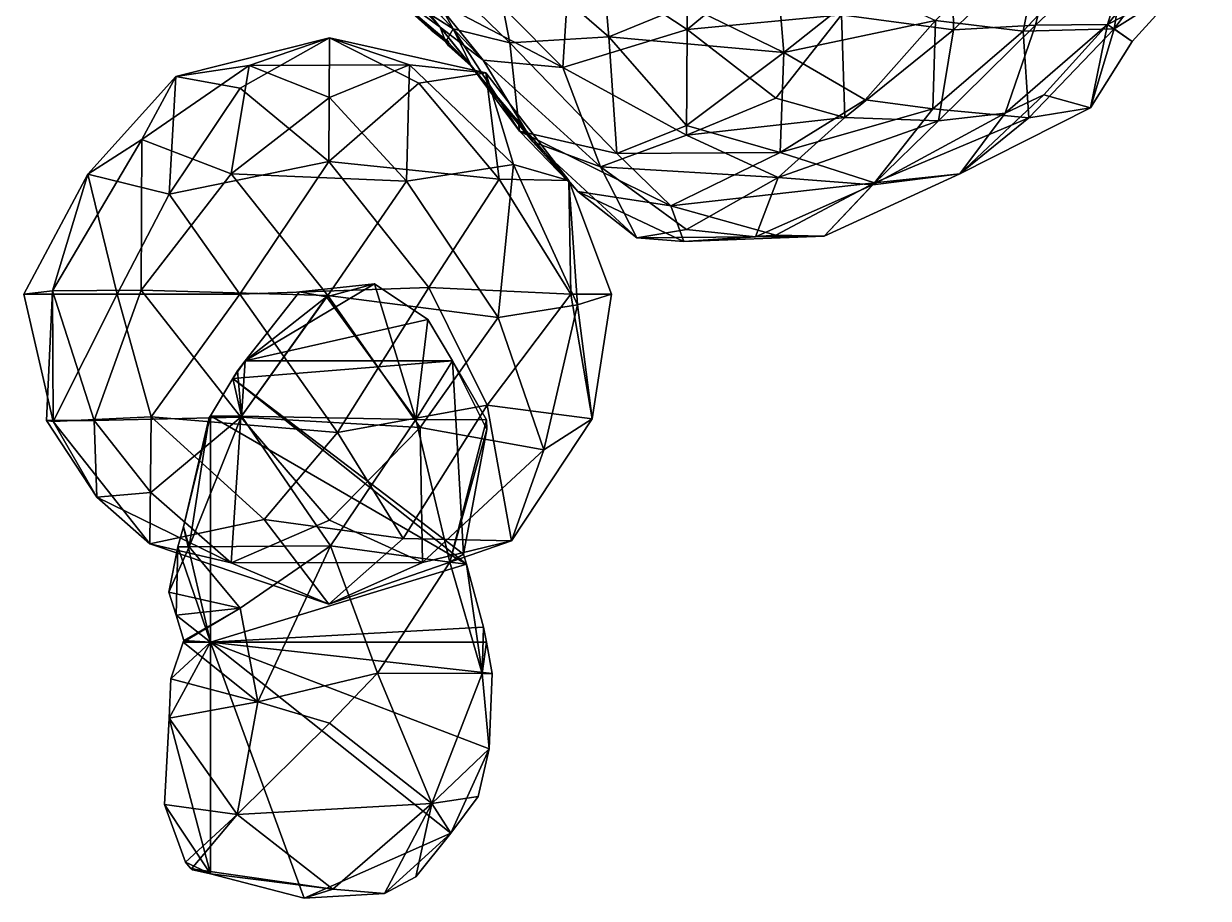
# Model space of a CAD drawing. Extents: x 290095 to 295679, y 4553756 to 4561441.
# Drawn here: x 293543.7 to 293710.8, y 4558162.5 to 4558285.8 of the extents above; entities that cross this region are included whole.
import ezdxf

# ---------------------------------------------------------------- set-up
doc = ezdxf.new("R2010")
doc.units = 0
doc.layers.add('Au_ppm_Pref_-_0_5', color=7, linetype='CONTINUOUS')

msp = doc.modelspace()

# ---------------------------------------------------------------- linework, layer by layer
at = {"layer": 'Au_ppm_Pref_-_0_5'}
for points in [[(293637.27, 4558284.99, 1823.89), (293637.38, 4558302.66, 1819.8), (293620.8, 4558295.89, 1821.73)], [(293637.38, 4558302.66, 1819.8), (293637.27, 4558284.99, 1823.89), (293652.67, 4558297.72, 1820.89)], [(293672.33, 4558286.25, 1863.81), (293688.21, 4558302.37, 1864.91), (293684.7, 4558284.75, 1858.4)], [(293684.7, 4558284.75, 1858.4), (293688.21, 4558302.37, 1864.91), (293700.13, 4558301.21, 1859.1)], [(293710.78, 4558303.11, 1842.01), (293700.76, 4558299.1, 1835.53), (293696.61, 4558285.7, 1842.29)], [(293707.21, 4558291.2, 1847.13), (293710.78, 4558303.11, 1842.01), (293696.61, 4558285.7, 1842.29)], [(293697.52, 4558285.07, 1852.24), (293700.13, 4558301.21, 1859.1), (293710.83, 4558303.05, 1852.28)], [(293697.52, 4558285.07, 1852.24), (293710.83, 4558303.05, 1852.28), (293707.21, 4558291.2, 1847.13)], [(293587.03, 4558301.23, 1841.16), (293593.08, 4558292.17, 1847.13), (293602.42, 4558285.31, 1841.59)], [(293587.03, 4558301.23, 1841.16), (293602.42, 4558285.31, 1841.59), (293592.67, 4558297.32, 1835.25)], [(293593.08, 4558292.17, 1847.13), (293588.43, 4558302.2, 1853.45), (293604.25, 4558285.09, 1852.02)], [(293588.43, 4558302.2, 1853.45), (293597.4, 4558297.55, 1859.25), (293604.25, 4558285.09, 1852.02)], [(293626.23, 4558283.96, 1864.85), (293609.24, 4558298.64, 1865.84), (293624.66, 4558301.94, 1870.35)], [(293624.66, 4558301.94, 1870.35), (293637.2, 4558288.43, 1869.17), (293626.23, 4558283.96, 1864.85)], [(293637.2, 4558288.43, 1869.17), (293649.31, 4558300.92, 1871.29), (293650.93, 4558281.75, 1865.47)], [(293649.31, 4558300.92, 1871.29), (293662.4, 4558290.86, 1868.36), (293650.93, 4558281.75, 1865.47)], [(293659.08, 4558287.03, 1824.52), (293674.88, 4558284.95, 1829.47), (293674.64, 4558301.74, 1823.98)], [(293674.64, 4558301.74, 1823.98), (293674.88, 4558284.95, 1829.47), (293689.85, 4558299.62, 1828.79)], [(293684.7, 4558284.75, 1858.4), (293700.13, 4558301.21, 1859.1), (293697.52, 4558285.07, 1852.24)], [(293689.85, 4558299.62, 1828.79), (293674.88, 4558284.95, 1829.47), (293686.42, 4558285.58, 1834.98)], [(293689.85, 4558299.62, 1828.79), (293686.42, 4558285.58, 1834.98), (293700.76, 4558299.1, 1835.53)], [(293686.42, 4558285.58, 1834.98), (293696.61, 4558285.7, 1842.29), (293700.76, 4558299.1, 1835.53)], [(293592.67, 4558297.32, 1835.25), (293602.42, 4558285.31, 1841.59), (293608.5, 4558280.64, 1834.73)], [(293601.7, 4558289.05, 1830.15), (293592.67, 4558297.32, 1835.25), (293608.5, 4558280.64, 1834.73)], [(293597.4, 4558297.55, 1859.25), (293609.24, 4558298.64, 1865.84), (293612.28, 4558283.09, 1859.12)], [(293597.4, 4558297.55, 1859.25), (293612.28, 4558283.09, 1859.12), (293604.25, 4558285.09, 1852.02)], [(293609.24, 4558298.64, 1865.84), (293626.23, 4558283.96, 1864.85), (293612.28, 4558283.09, 1859.12)], [(293637.27, 4558284.99, 1823.89), (293659.08, 4558287.03, 1824.52), (293652.67, 4558297.72, 1820.89)], [(293612, 4558287.41, 1824.74), (293619.74, 4558279.64, 1827.96), (293620.8, 4558295.89, 1821.73)], [(293637.27, 4558284.99, 1823.89), (293620.8, 4558295.89, 1821.73), (293619.74, 4558279.64, 1827.96)], [(293603.17, 4558283.29, 1846.35), (293593.08, 4558292.17, 1847.13), (293601.17, 4558284.87, 1847.13)], [(293602.42, 4558285.31, 1841.59), (293593.08, 4558292.17, 1847.13), (293603.17, 4558283.29, 1846.35)], [(293601.17, 4558284.87, 1847.13), (293593.08, 4558292.17, 1847.13), (293603.33, 4558283.44, 1847.97)], [(293603.33, 4558283.44, 1847.97), (293593.08, 4558292.17, 1847.13), (293604.25, 4558285.09, 1852.02)], [(293672.33, 4558286.25, 1863.81), (293650.93, 4558281.75, 1865.47), (293662.4, 4558290.86, 1868.36)], [(293696.61, 4558285.7, 1842.29), (293700.07, 4558283.29, 1847.13), (293707.21, 4558291.2, 1847.13)], [(293707.21, 4558291.2, 1847.13), (293700.07, 4558283.29, 1847.13), (293697.52, 4558285.07, 1852.24)], [(293601.7, 4558289.05, 1830.15), (293608.5, 4558280.64, 1834.73), (293619.74, 4558279.64, 1827.96)], [(293612, 4558287.41, 1824.74), (293601.7, 4558289.05, 1830.15), (293619.74, 4558279.64, 1827.96)], [(293626.23, 4558283.96, 1864.85), (293637.2, 4558288.43, 1869.17), (293650.93, 4558281.75, 1865.47)], [(293637.27, 4558284.99, 1823.89), (293649.8, 4558275.28, 1826.64), (293659.08, 4558287.03, 1824.52)], [(293659.08, 4558287.03, 1824.52), (293649.8, 4558275.28, 1826.64), (293659.53, 4558272.57, 1830.33)], [(293662.4, 4558275.07, 1861.75), (293650.93, 4558281.75, 1865.47), (293672.33, 4558286.25, 1863.81)], [(293659.08, 4558287.03, 1824.52), (293659.53, 4558272.57, 1830.33), (293674.88, 4558284.95, 1829.47)], [(293671.95, 4558273.78, 1857.68), (293662.4, 4558275.07, 1861.75), (293672.33, 4558286.25, 1863.81)], [(293684.7, 4558284.75, 1858.4), (293671.95, 4558273.78, 1857.68), (293672.33, 4558286.25, 1863.81)], [(293674.88, 4558284.95, 1829.47), (293672.76, 4558272.09, 1836.4), (293686.42, 4558285.58, 1834.98)], [(293686.42, 4558285.58, 1834.98), (293672.76, 4558272.09, 1836.4), (293682.16, 4558273.16, 1841.19)], [(293686.42, 4558285.58, 1834.98), (293682.16, 4558273.16, 1841.19), (293696.61, 4558285.7, 1842.29)], [(293682.16, 4558273.16, 1841.19), (293687.6, 4558275.77, 1844.62), (293696.61, 4558285.7, 1842.29)], [(293694.21, 4558273.94, 1847.13), (293696.61, 4558285.7, 1842.29), (293687.6, 4558275.77, 1844.62)], [(293694.21, 4558273.94, 1847.13), (293700.07, 4558283.29, 1847.13), (293696.61, 4558285.7, 1842.29)], [(293603.17, 4558283.29, 1846.35), (293601.17, 4558284.87, 1847.13), (293603.61, 4558283.29, 1847.13)], [(293603.33, 4558283.44, 1847.97), (293603.61, 4558283.29, 1847.13), (293601.17, 4558284.87, 1847.13)], [(293602.42, 4558285.31, 1841.59), (293603.17, 4558283.29, 1846.35), (293606.87, 4558279.74, 1847.13)], [(293602.42, 4558285.31, 1841.59), (293606.87, 4558279.74, 1847.13), (293615.53, 4558269.14, 1840.98)], [(293608.5, 4558280.64, 1834.73), (293602.42, 4558285.31, 1841.59), (293615.53, 4558269.14, 1840.98)], [(293603.33, 4558283.44, 1847.97), (293604.25, 4558285.09, 1852.02), (293606.87, 4558279.74, 1847.13)], [(293604.25, 4558285.09, 1852.02), (293612.28, 4558283.09, 1859.12), (293613.62, 4558270.63, 1852.11)], [(293604.25, 4558285.09, 1852.02), (293613.62, 4558270.63, 1852.11), (293606.87, 4558279.74, 1847.13)], [(293627.34, 4558267.51, 1857.85), (293612.28, 4558283.09, 1859.12), (293626.23, 4558283.96, 1864.85)], [(293637.27, 4558284.99, 1823.89), (293619.74, 4558279.64, 1827.96), (293637.2, 4558270.06, 1829.58)], [(293626.23, 4558283.96, 1864.85), (293637.2, 4558271.44, 1862.96), (293627.34, 4558267.51, 1857.85)], [(293626.23, 4558283.96, 1864.85), (293650.93, 4558281.75, 1865.47), (293637.2, 4558271.44, 1862.96)], [(293637.27, 4558284.99, 1823.89), (293637.2, 4558270.06, 1829.58), (293649.8, 4558275.28, 1826.64)], [(293674.88, 4558284.95, 1829.47), (293659.53, 4558272.57, 1830.33), (293672.76, 4558272.09, 1836.4)], [(293684.7, 4558284.75, 1858.4), (293685.52, 4558272.53, 1851.7), (293671.95, 4558273.78, 1857.68)], [(293684.7, 4558284.75, 1858.4), (293697.52, 4558285.07, 1852.24), (293685.52, 4558272.53, 1851.7)], [(293685.52, 4558272.53, 1851.7), (293697.52, 4558285.07, 1852.24), (293694.21, 4558273.94, 1847.13)], [(293700.07, 4558283.29, 1847.13), (293694.21, 4558273.94, 1847.13), (293697.52, 4558285.07, 1852.24)], [(293575.46, 4558279.89, 1911.92), (293565.11, 4558278.33, 1906.52), (293586.8, 4558283.82, 1906.68)], [(293574.2, 4558276.71, 1902.78), (293586.8, 4558283.82, 1906.68), (293565.11, 4558278.33, 1906.52)], [(293586.8, 4558283.82, 1906.68), (293574.2, 4558276.71, 1902.78), (293586.7, 4558266.37, 1900.19)], [(293598.1, 4558280.01, 1911.98), (293575.46, 4558279.89, 1911.92), (293586.8, 4558283.82, 1906.68)], [(293586.8, 4558283.82, 1906.68), (293586.7, 4558266.37, 1900.19), (293599.4, 4558277.43, 1902.54)], [(293598.1, 4558280.01, 1911.98), (293586.8, 4558283.82, 1906.68), (293608.89, 4558278.89, 1906.52)], [(293608.89, 4558278.89, 1906.52), (293586.8, 4558283.82, 1906.68), (293599.4, 4558277.43, 1902.54)], [(293603.17, 4558283.29, 1846.35), (293603.63, 4558282.66, 1847.13), (293606.87, 4558279.74, 1847.13)], [(293603.61, 4558283.29, 1847.13), (293603.63, 4558282.66, 1847.13), (293603.17, 4558283.29, 1846.35)], [(293603.63, 4558282.66, 1847.13), (293603.33, 4558283.44, 1847.97), (293606.87, 4558279.74, 1847.13)], [(293603.61, 4558283.29, 1847.13), (293603.33, 4558283.44, 1847.97), (293603.63, 4558282.66, 1847.13)], [(293613.62, 4558270.63, 1852.11), (293612.28, 4558283.09, 1859.12), (293627.34, 4558267.51, 1857.85)], [(293625.07, 4558265.61, 1835.26), (293608.5, 4558280.64, 1834.73), (293615.53, 4558269.14, 1840.98)], [(293619.74, 4558279.64, 1827.96), (293608.5, 4558280.64, 1834.73), (293625.07, 4558265.61, 1835.26)], [(293650.41, 4558267.62, 1858.66), (293637.2, 4558271.44, 1862.96), (293650.93, 4558281.75, 1865.47)], [(293650.41, 4558267.62, 1858.66), (293650.93, 4558281.75, 1865.47), (293662.4, 4558275.07, 1861.75)], [(293572.94, 4558264.63, 1916.76), (293560.32, 4558269.45, 1912.62), (293575.46, 4558279.89, 1911.92)], [(293575.46, 4558279.89, 1911.92), (293560.32, 4558269.45, 1912.62), (293565.11, 4558278.33, 1906.52)], [(293572.94, 4558264.63, 1916.76), (293575.46, 4558279.89, 1911.92), (293586.8, 4558275.41, 1915.77)], [(293575.46, 4558279.89, 1911.92), (293598.1, 4558280.01, 1911.98), (293586.8, 4558275.41, 1915.77)], [(293598.1, 4558280.01, 1911.98), (293597.7, 4558263.6, 1916.98), (293586.8, 4558275.41, 1915.77)], [(293597.7, 4558263.6, 1916.98), (293598.1, 4558280.01, 1911.98), (293612.8, 4558265.93, 1912.68)], [(293608.89, 4558278.89, 1906.52), (293612.8, 4558265.93, 1912.68), (293598.1, 4558280.01, 1911.98)], [(293606.87, 4558279.74, 1847.13), (293613.62, 4558270.63, 1852.11), (293621.85, 4558262.14, 1847.01)], [(293615.53, 4558269.14, 1840.98), (293606.87, 4558279.74, 1847.13), (293621.85, 4558262.14, 1847.01)], [(293637.2, 4558270.06, 1829.58), (293619.74, 4558279.64, 1827.96), (293625.07, 4558265.61, 1835.26)], [(293565.11, 4558278.33, 1906.52), (293560.32, 4558269.45, 1912.62), (293552.69, 4558264.57, 1907.38)], [(293565.11, 4558278.33, 1906.52), (293552.69, 4558264.57, 1907.38), (293564.2, 4558261.75, 1901.43)], [(293565.11, 4558278.33, 1906.52), (293564.2, 4558261.75, 1901.43), (293574.2, 4558276.71, 1902.78)], [(293610.77, 4558263.87, 1901.7), (293599.4, 4558277.43, 1902.54), (293586.7, 4558266.37, 1900.19)], [(293608.89, 4558278.89, 1906.52), (293599.4, 4558277.43, 1902.54), (293610.77, 4558263.87, 1901.7)], [(293620.61, 4558263.69, 1906.52), (293612.8, 4558265.93, 1912.68), (293608.89, 4558278.89, 1906.52)], [(293620.61, 4558263.69, 1906.52), (293608.89, 4558278.89, 1906.52), (293610.77, 4558263.87, 1901.7)], [(293574.2, 4558276.71, 1902.78), (293564.2, 4558261.75, 1901.43), (293586.7, 4558266.37, 1900.19)], [(293687.6, 4558275.77, 1844.62), (293675.78, 4558264.63, 1847.18), (293694.21, 4558273.94, 1847.13)], [(293675.78, 4558264.63, 1847.18), (293687.6, 4558275.77, 1844.62), (293682.16, 4558273.16, 1841.19)], [(293572.94, 4558264.63, 1916.76), (293586.8, 4558275.41, 1915.77), (293597.7, 4558263.6, 1916.98)], [(293637.2, 4558270.06, 1829.58), (293659.53, 4558272.57, 1830.33), (293649.8, 4558275.28, 1826.64)], [(293650.41, 4558267.62, 1858.66), (293662.4, 4558275.07, 1861.75), (293671.95, 4558273.78, 1857.68)], [(293694.21, 4558273.94, 1847.13), (293675.78, 4558264.63, 1847.18), (293685.52, 4558272.53, 1851.7)], [(293659.53, 4558272.57, 1830.33), (293637.2, 4558270.06, 1829.58), (293650.12, 4558264.09, 1834.94)], [(293672.76, 4558272.09, 1836.4), (293659.53, 4558272.57, 1830.33), (293650.12, 4558264.09, 1834.94)], [(293650.41, 4558267.62, 1858.66), (293671.95, 4558273.78, 1857.68), (293663.7, 4558263.35, 1853.14)], [(293663.49, 4558263.08, 1841.06), (293675.78, 4558264.63, 1847.18), (293682.16, 4558273.16, 1841.19)], [(293672.76, 4558272.09, 1836.4), (293663.49, 4558263.08, 1841.06), (293682.16, 4558273.16, 1841.19)], [(293671.95, 4558273.78, 1857.68), (293685.52, 4558272.53, 1851.7), (293663.7, 4558263.35, 1853.14)], [(293685.52, 4558272.53, 1851.7), (293675.78, 4558264.63, 1847.18), (293663.7, 4558263.35, 1853.14)], [(293621.85, 4558262.14, 1847.01), (293613.62, 4558270.63, 1852.11), (293634.97, 4558260.1, 1853.59)], [(293634.97, 4558260.1, 1853.59), (293613.62, 4558270.63, 1852.11), (293627.34, 4558267.51, 1857.85)], [(293627.34, 4558267.51, 1857.85), (293637.2, 4558271.44, 1862.96), (293650.41, 4558267.62, 1858.66)], [(293672.76, 4558272.09, 1836.4), (293650.12, 4558264.09, 1834.94), (293663.49, 4558263.08, 1841.06)], [(293560.25, 4558248.24, 1917.07), (293547.75, 4558248.11, 1912.44), (293560.32, 4558269.45, 1912.62)], [(293552.69, 4558264.57, 1907.38), (293560.32, 4558269.45, 1912.62), (293547.75, 4558248.11, 1912.44)], [(293572.94, 4558264.63, 1916.76), (293560.25, 4558248.24, 1917.07), (293560.32, 4558269.45, 1912.62)], [(293615.53, 4558269.14, 1840.98), (293621.85, 4558262.14, 1847.01), (293630.2, 4558255.58, 1841.19)], [(293615.53, 4558269.14, 1840.98), (293630.2, 4558255.58, 1841.19), (293625.07, 4558265.61, 1835.26)], [(293650.12, 4558264.09, 1834.94), (293637.2, 4558270.06, 1829.58), (293625.07, 4558265.61, 1835.26)], [(293627.34, 4558267.51, 1857.85), (293650.41, 4558267.62, 1858.66), (293634.97, 4558260.1, 1853.59)], [(293663.7, 4558263.35, 1853.14), (293634.97, 4558260.1, 1853.59), (293650.41, 4558267.62, 1858.66)], [(293574.14, 4558247.66, 1898.89), (293586.7, 4558266.37, 1900.19), (293564.2, 4558261.75, 1901.43)], [(293600.85, 4558248.61, 1900.13), (293586.7, 4558266.37, 1900.19), (293574.14, 4558247.66, 1898.89)], [(293610.77, 4558263.87, 1901.7), (293586.7, 4558266.37, 1900.19), (293600.85, 4558248.61, 1900.13)], [(293610.62, 4558244.36, 1916.65), (293597.7, 4558263.6, 1916.98), (293612.8, 4558265.93, 1912.68)], [(293621.79, 4558246.14, 1912.2), (293610.62, 4558244.36, 1916.65), (293612.8, 4558265.93, 1912.68)], [(293621.79, 4558246.14, 1912.2), (293612.8, 4558265.93, 1912.68), (293620.61, 4558263.69, 1906.52)], [(293625.07, 4558265.61, 1835.26), (293630.2, 4558255.58, 1841.19), (293637.2, 4558256.79, 1838.29)], [(293625.07, 4558265.61, 1835.26), (293637.2, 4558256.79, 1838.29), (293650.12, 4558264.09, 1834.94)], [(293556.83, 4558247.66, 1901.39), (293552.69, 4558264.57, 1907.38), (293543.66, 4558247.66, 1906.52)], [(293543.66, 4558247.66, 1906.52), (293552.69, 4558264.57, 1907.38), (293547.75, 4558248.11, 1912.44)], [(293564.2, 4558261.75, 1901.43), (293552.69, 4558264.57, 1907.38), (293556.83, 4558247.66, 1901.39)], [(293572.94, 4558264.63, 1916.76), (293586.58, 4558247.49, 1918.6), (293560.25, 4558248.24, 1917.07)], [(293597.7, 4558263.6, 1916.98), (293586.58, 4558247.49, 1918.6), (293572.94, 4558264.63, 1916.76)], [(293620.85, 4558247.66, 1902.35), (293610.77, 4558263.87, 1901.7), (293600.85, 4558248.61, 1900.13)], [(293620.61, 4558263.69, 1906.52), (293610.77, 4558263.87, 1901.7), (293620.85, 4558247.66, 1902.35)], [(293637.2, 4558256.79, 1838.29), (293646.91, 4558255.74, 1842.52), (293650.12, 4558264.09, 1834.94)], [(293646.91, 4558255.74, 1842.52), (293663.49, 4558263.08, 1841.06), (293650.12, 4558264.09, 1834.94)], [(293656.63, 4558255.82, 1847.13), (293663.7, 4558263.35, 1853.14), (293675.78, 4558264.63, 1847.18)], [(293656.63, 4558255.82, 1847.13), (293675.78, 4558264.63, 1847.18), (293663.49, 4558263.08, 1841.06)], [(293597.7, 4558263.6, 1916.98), (293610.62, 4558244.36, 1916.65), (293586.58, 4558247.49, 1918.6)], [(293621.79, 4558246.14, 1912.2), (293620.61, 4558263.69, 1906.52), (293626.6, 4558247.66, 1906.52)], [(293626.6, 4558247.66, 1906.52), (293620.61, 4558263.69, 1906.52), (293620.85, 4558247.66, 1902.35)], [(293634.97, 4558260.1, 1853.59), (293663.7, 4558263.35, 1853.14), (293649.8, 4558255.99, 1850.29)], [(293646.91, 4558255.74, 1842.52), (293656.63, 4558255.82, 1847.13), (293663.49, 4558263.08, 1841.06)], [(293656.63, 4558255.82, 1847.13), (293649.8, 4558255.99, 1850.29), (293663.7, 4558263.35, 1853.14)], [(293564.2, 4558261.75, 1901.43), (293556.83, 4558247.66, 1901.39), (293574.14, 4558247.66, 1898.89)], [(293636.81, 4558255.08, 1847.25), (293621.85, 4558262.14, 1847.01), (293634.97, 4558260.1, 1853.59)], [(293630.2, 4558255.58, 1841.19), (293621.85, 4558262.14, 1847.01), (293636.81, 4558255.08, 1847.25)], [(293636.81, 4558255.08, 1847.25), (293634.97, 4558260.1, 1853.59), (293649.8, 4558255.99, 1850.29)], [(293630.2, 4558255.58, 1841.19), (293646.91, 4558255.74, 1842.52), (293637.2, 4558256.79, 1838.29)], [(293630.2, 4558255.58, 1841.19), (293636.81, 4558255.08, 1847.25), (293646.91, 4558255.74, 1842.52)], [(293636.81, 4558255.08, 1847.25), (293649.8, 4558255.99, 1850.29), (293656.63, 4558255.82, 1847.13)], [(293636.81, 4558255.08, 1847.25), (293656.63, 4558255.82, 1847.13), (293646.91, 4558255.74, 1842.52)], [(293593.18, 4558249.1, 1945.31), (293574.92, 4558238.27, 1944.49), (293582.58, 4558247.99, 1944.41)], [(293600.69, 4558244.1, 1946.4), (293574.92, 4558238.27, 1944.49), (293593.18, 4558249.1, 1945.31)], [(293586.39, 4558247.26, 1942.98), (293593.18, 4558249.1, 1945.31), (293582.58, 4558247.99, 1944.41)], [(293586.39, 4558247.26, 1942.98), (293599.01, 4558229.97, 1942.97), (293593.18, 4558249.1, 1945.31)], [(293593.18, 4558249.1, 1945.31), (293599.01, 4558229.97, 1942.97), (293600.69, 4558244.1, 1946.4)], [(293543.66, 4558247.66, 1906.52), (293547.75, 4558248.11, 1912.44), (293547.82, 4558229.7, 1906.48)], [(293556.83, 4558247.66, 1901.39), (293543.66, 4558247.66, 1906.52), (293547.82, 4558229.7, 1906.48)], [(293553.6, 4558229.84, 1916.24), (293546.86, 4558229.84, 1912.46), (293547.75, 4558248.11, 1912.44)], [(293547.75, 4558248.11, 1912.44), (293546.86, 4558229.84, 1912.46), (293547.82, 4558229.7, 1906.48)], [(293560.25, 4558248.24, 1917.07), (293553.6, 4558229.84, 1916.24), (293547.75, 4558248.11, 1912.44)], [(293561.66, 4558230.37, 1901.1), (293556.83, 4558247.66, 1901.39), (293547.82, 4558229.7, 1906.48)], [(293560.25, 4558248.24, 1917.07), (293574.32, 4558230.32, 1918.72), (293553.6, 4558229.84, 1916.24)], [(293556.83, 4558247.66, 1901.39), (293561.66, 4558230.37, 1901.1), (293574.14, 4558247.66, 1898.89)], [(293586.58, 4558247.49, 1918.6), (293574.32, 4558230.32, 1918.72), (293560.25, 4558248.24, 1917.07)], [(293561.66, 4558230.37, 1901.1), (293587.95, 4558228.17, 1899.48), (293574.14, 4558247.66, 1898.89)], [(293587.95, 4558228.17, 1899.48), (293600.85, 4558248.61, 1900.13), (293574.14, 4558247.66, 1898.89)], [(293586.58, 4558247.49, 1918.6), (293599.63, 4558228.84, 1917.55), (293574.32, 4558230.32, 1918.72)], [(293574.92, 4558238.27, 1944.49), (293574.4, 4558230.45, 1942.7), (293586.39, 4558247.26, 1942.98)], [(293574.4, 4558230.45, 1942.7), (293599.01, 4558229.97, 1942.97), (293586.39, 4558247.26, 1942.98)], [(293582.58, 4558247.99, 1944.41), (293574.92, 4558238.27, 1944.49), (293586.39, 4558247.26, 1942.98)], [(293610.62, 4558244.36, 1916.65), (293599.63, 4558228.84, 1917.55), (293586.58, 4558247.49, 1918.6)], [(293609.05, 4558231.99, 1900.75), (293600.85, 4558248.61, 1900.13), (293587.95, 4558228.17, 1899.48)], [(293609.05, 4558231.99, 1900.75), (293620.85, 4558247.66, 1902.35), (293600.85, 4558248.61, 1900.13)], [(293623.86, 4558230.07, 1906.69), (293620.85, 4558247.66, 1902.35), (293609.05, 4558231.99, 1900.75)], [(293623.86, 4558230.07, 1906.69), (293626.6, 4558247.66, 1906.52), (293620.85, 4558247.66, 1902.35)], [(293621.79, 4558246.14, 1912.2), (293626.6, 4558247.66, 1906.52), (293623.86, 4558230.07, 1906.69)], [(293610.62, 4558244.36, 1916.65), (293621.79, 4558246.14, 1912.2), (293617.07, 4558225.71, 1913.78)], [(293617.07, 4558225.71, 1913.78), (293621.79, 4558246.14, 1912.2), (293623.86, 4558230.07, 1906.69)], [(293604.18, 4558238.27, 1947.2), (293574.92, 4558238.27, 1944.49), (293600.69, 4558244.1, 1946.4)], [(293599.01, 4558229.97, 1942.97), (293604.18, 4558238.27, 1947.2), (293600.69, 4558244.1, 1946.4)], [(293599.63, 4558228.84, 1917.55), (293610.62, 4558244.36, 1916.65), (293617.07, 4558225.71, 1913.78)], [(293573.16, 4558235.76, 1944.51), (293573.83, 4558236.84, 1944.49), (293574.92, 4558238.27, 1944.49)], [(293573.16, 4558235.76, 1944.51), (293604.18, 4558238.27, 1947.2), (293605.74, 4558210.99, 1949.32)], [(293573.16, 4558235.76, 1944.51), (293574.92, 4558238.27, 1944.49), (293604.18, 4558238.27, 1947.2)], [(293574.92, 4558238.27, 1944.49), (293573.83, 4558236.84, 1944.49), (293574.4, 4558230.45, 1942.7)], [(293599.01, 4558229.97, 1942.97), (293608.98, 4558229.95, 1948.24), (293604.18, 4558238.27, 1947.2)], [(293605.74, 4558210.99, 1949.32), (293604.18, 4558238.27, 1947.2), (293609.03, 4558228.56, 1948.35)], [(293609.03, 4558228.56, 1948.35), (293604.18, 4558238.27, 1947.2), (293608.98, 4558229.95, 1948.24)], [(293606.14, 4558209.58, 1949.45), (293570, 4558230.49, 1944.53), (293573.16, 4558235.76, 1944.51)], [(293574.4, 4558230.45, 1942.7), (293573.16, 4558235.76, 1944.51), (293570, 4558230.49, 1944.53)], [(293574.4, 4558230.45, 1942.7), (293573.83, 4558236.84, 1944.49), (293573.16, 4558235.76, 1944.51)], [(293573.16, 4558235.76, 1944.51), (293605.74, 4558210.99, 1949.32), (293606.14, 4558209.58, 1949.45)], [(293566.2, 4558214.86, 1945.2), (293569.84, 4558230.24, 1944.53), (293570, 4558230.49, 1944.53)], [(293566.2, 4558214.86, 1945.2), (293570, 4558230.49, 1944.53), (293570, 4558198.58, 1946.56)], [(293569.84, 4558230.24, 1944.53), (293567.03, 4558212.02, 1944.72), (293574.4, 4558230.45, 1942.7)], [(293586.96, 4558212.17, 1943.65), (293574.4, 4558230.45, 1942.7), (293567.03, 4558212.02, 1944.72)], [(293574.4, 4558230.45, 1942.7), (293570, 4558230.49, 1944.53), (293569.84, 4558230.24, 1944.53)], [(293570, 4558198.58, 1946.56), (293570, 4558230.49, 1944.53), (293606.14, 4558209.58, 1949.45)], [(293586.96, 4558212.17, 1943.65), (293599.01, 4558229.97, 1942.97), (293574.4, 4558230.45, 1942.7)], [(293609.05, 4558231.99, 1900.75), (293587.95, 4558228.17, 1899.48), (293597.19, 4558213.22, 1902.02)], [(293609.05, 4558231.99, 1900.75), (293597.19, 4558213.22, 1902.02), (293612.49, 4558212.86, 1906.34)], [(293609.05, 4558231.99, 1900.75), (293612.49, 4558212.86, 1906.34), (293623.86, 4558230.07, 1906.69)], [(293553.6, 4558229.84, 1916.24), (293553.97, 4558219.04, 1912.46), (293546.86, 4558229.84, 1912.46)], [(293546.86, 4558229.84, 1912.46), (293553.97, 4558219.04, 1912.46), (293547.82, 4558229.7, 1906.48)], [(293561.66, 4558230.37, 1901.1), (293547.82, 4558229.7, 1906.48), (293561.48, 4558212.44, 1906.28)], [(293553.97, 4558219.04, 1912.46), (293561.48, 4558212.44, 1906.28), (293547.82, 4558229.7, 1906.48)], [(293553.6, 4558229.84, 1916.24), (293574.32, 4558230.32, 1918.72), (293561.6, 4558219.69, 1915.85)], [(293553.6, 4558229.84, 1916.24), (293561.6, 4558219.69, 1915.85), (293553.97, 4558219.04, 1912.46)], [(293561.66, 4558230.37, 1901.1), (293561.48, 4558212.44, 1906.28), (293577.61, 4558215.86, 1901.53)], [(293574.32, 4558230.32, 1918.72), (293572.95, 4558209.77, 1913.02), (293561.6, 4558219.69, 1915.85)], [(293561.66, 4558230.37, 1901.1), (293577.61, 4558215.86, 1901.53), (293587.95, 4558228.17, 1899.48)], [(293566.2, 4558214.86, 1945.2), (293567.03, 4558212.02, 1944.72), (293569.84, 4558230.24, 1944.53)], [(293574.32, 4558230.32, 1918.72), (293586.8, 4558215.77, 1917.15), (293572.95, 4558209.77, 1913.02)], [(293599.63, 4558228.84, 1917.55), (293586.8, 4558215.77, 1917.15), (293574.32, 4558230.32, 1918.72)], [(293599.63, 4558228.84, 1917.55), (293599.95, 4558209.82, 1912.95), (293586.8, 4558215.77, 1917.15)], [(293586.96, 4558212.17, 1943.65), (293603.78, 4558209.88, 1946.65), (293599.01, 4558229.97, 1942.97)], [(293599.01, 4558229.97, 1942.97), (293603.78, 4558209.88, 1946.65), (293608.98, 4558229.95, 1948.24)], [(293599.63, 4558228.84, 1917.55), (293617.07, 4558225.71, 1913.78), (293599.95, 4558209.82, 1912.95)], [(293608.98, 4558229.95, 1948.24), (293603.78, 4558209.88, 1946.65), (293609.03, 4558228.56, 1948.35)], [(293617.07, 4558225.71, 1913.78), (293623.86, 4558230.07, 1906.69), (293612.49, 4558212.86, 1906.34)], [(293597.19, 4558213.22, 1902.02), (293587.95, 4558228.17, 1899.48), (293577.61, 4558215.86, 1901.53)], [(293603.78, 4558209.88, 1946.65), (293605.74, 4558210.99, 1949.32), (293609.03, 4558228.56, 1948.35)], [(293599.95, 4558209.82, 1912.95), (293617.07, 4558225.71, 1913.78), (293612.49, 4558212.86, 1906.34)], [(293561.6, 4558219.69, 1915.85), (293572.95, 4558209.77, 1913.02), (293553.97, 4558219.04, 1912.46)], [(293572.95, 4558209.77, 1913.02), (293561.48, 4558212.44, 1906.28), (293553.97, 4558219.04, 1912.46)], [(293577.61, 4558215.86, 1901.53), (293561.48, 4558212.44, 1906.28), (293586.74, 4558203.96, 1906.63)], [(293586.8, 4558215.77, 1917.15), (293599.95, 4558209.82, 1912.95), (293572.95, 4558209.77, 1913.02)], [(293597.19, 4558213.22, 1902.02), (293577.61, 4558215.86, 1901.53), (293586.74, 4558203.96, 1906.63)], [(293565.43, 4558212.02, 1945.31), (293566.2, 4558214.86, 1945.2), (293570, 4558198.58, 1946.56)], [(293565.43, 4558212.02, 1945.31), (293567.03, 4558212.02, 1944.72), (293566.2, 4558214.86, 1945.2)], [(293572.95, 4558209.77, 1913.02), (293586.74, 4558203.96, 1906.63), (293561.48, 4558212.44, 1906.28)], [(293586.96, 4558212.17, 1943.65), (293567.03, 4558212.02, 1944.72), (293574.2, 4558203.38, 1945.22)], [(293574.2, 4558203.38, 1945.22), (293576.68, 4558190.15, 1944.68), (293586.96, 4558212.17, 1943.65)], [(293586.96, 4558212.17, 1943.65), (293576.68, 4558190.15, 1944.68), (293593.6, 4558194.2, 1944.9)], [(293586.74, 4558203.96, 1906.63), (293612.49, 4558212.86, 1906.34), (293597.19, 4558213.22, 1902.02)], [(293599.95, 4558209.82, 1912.95), (293612.49, 4558212.86, 1906.34), (293586.74, 4558203.96, 1906.63)], [(293586.96, 4558212.17, 1943.65), (293593.6, 4558194.2, 1944.9), (293603.78, 4558209.88, 1946.65)], [(293564.15, 4558205.65, 1945.61), (293565.43, 4558212.02, 1945.31), (293565.18, 4558202.4, 1945.91)], [(293564.15, 4558205.65, 1945.61), (293574.2, 4558203.38, 1945.22), (293567.03, 4558212.02, 1944.72)], [(293564.15, 4558205.65, 1945.61), (293567.03, 4558212.02, 1944.72), (293565.43, 4558212.02, 1945.31)], [(293565.18, 4558202.4, 1945.91), (293565.43, 4558212.02, 1945.31), (293570, 4558198.58, 1946.56)], [(293603.78, 4558209.88, 1946.65), (293606.14, 4558209.58, 1949.45), (293605.74, 4558210.99, 1949.32)], [(293608.57, 4558200.71, 1950.26), (293570, 4558198.58, 1946.56), (293606.14, 4558209.58, 1949.45)], [(293599.95, 4558209.82, 1912.95), (293586.74, 4558203.96, 1906.63), (293572.95, 4558209.77, 1913.02)], [(293603.78, 4558209.88, 1946.65), (293593.6, 4558194.2, 1944.9), (293608.34, 4558194.17, 1948.4)], [(293603.78, 4558209.88, 1946.65), (293608.34, 4558194.17, 1948.4), (293606.14, 4558209.58, 1949.45)], [(293606.14, 4558209.58, 1949.45), (293608.34, 4558194.17, 1948.4), (293608.57, 4558200.71, 1950.26)], [(293564.15, 4558205.65, 1945.61), (293565.18, 4558202.4, 1945.91), (293574.2, 4558203.38, 1945.22)], [(293574.2, 4558203.38, 1945.22), (293565.18, 4558202.4, 1945.91), (293566.26, 4558198.83, 1946.24)], [(293570, 4558198.58, 1946.56), (293566.26, 4558198.83, 1946.24), (293565.18, 4558202.4, 1945.91)], [(293566.17, 4558198.58, 1946.24), (293574.2, 4558203.38, 1945.22), (293566.26, 4558198.83, 1946.24)], [(293576.68, 4558190.15, 1944.68), (293574.2, 4558203.38, 1945.22), (293566.17, 4558198.58, 1946.24)], [(293570, 4558198.58, 1946.56), (293608.57, 4558200.71, 1950.26), (293608.95, 4558198.58, 1950.43)], [(293608.57, 4558200.71, 1950.26), (293608.34, 4558194.17, 1948.4), (293608.95, 4558198.58, 1950.43)], [(293570, 4558198.58, 1946.56), (293566.17, 4558198.58, 1946.24), (293566.26, 4558198.83, 1946.24)], [(293564.43, 4558193.43, 1946.4), (293570, 4558198.58, 1946.56), (293564.18, 4558187.87, 1946.71)], [(293564.18, 4558187.87, 1946.71), (293570, 4558198.58, 1946.56), (293570, 4558165.9, 1948.49)], [(293566.17, 4558198.58, 1946.24), (293570, 4558198.58, 1946.56), (293564.43, 4558193.43, 1946.4)], [(293576.68, 4558190.15, 1944.68), (293566.17, 4558198.58, 1946.24), (293564.43, 4558193.43, 1946.4)], [(293583.25, 4558162.46, 1950.22), (293570, 4558165.9, 1948.49), (293570, 4558198.58, 1946.56)], [(293570, 4558198.58, 1946.56), (293603.93, 4558171.65, 1952.06), (293583.25, 4558162.46, 1950.22)], [(293570, 4558198.58, 1946.56), (293608.95, 4558198.58, 1950.43), (293609.78, 4558194.18, 1950.86)], [(293609.33, 4558183.56, 1951.66), (293570, 4558198.58, 1946.56), (293609.78, 4558194.18, 1950.86)], [(293609.33, 4558183.56, 1951.66), (293603.93, 4558171.65, 1952.06), (293570, 4558198.58, 1946.56)], [(293608.95, 4558198.58, 1950.43), (293608.34, 4558194.17, 1948.4), (293609.78, 4558194.18, 1950.86)], [(293586.8, 4558187.17, 1945.76), (293593.6, 4558194.2, 1944.9), (293576.68, 4558190.15, 1944.68)], [(293586.8, 4558187.17, 1945.76), (293601.24, 4558175.85, 1947.06), (293593.6, 4558194.2, 1944.9)], [(293593.6, 4558194.2, 1944.9), (293601.24, 4558175.85, 1947.06), (293608.34, 4558194.17, 1948.4)], [(293601.24, 4558175.85, 1947.06), (293609.33, 4558183.56, 1951.66), (293608.34, 4558194.17, 1948.4)], [(293608.34, 4558194.17, 1948.4), (293609.33, 4558183.56, 1951.66), (293609.78, 4558194.18, 1950.86)], [(293564.18, 4558187.87, 1946.71), (293576.68, 4558190.15, 1944.68), (293564.43, 4558193.43, 1946.4)], [(293573.8, 4558174.3, 1945.89), (293576.68, 4558190.15, 1944.68), (293564.18, 4558187.87, 1946.71)], [(293573.8, 4558174.3, 1945.89), (293586.8, 4558187.17, 1945.76), (293576.68, 4558190.15, 1944.68)], [(293563.52, 4558175.7, 1947.37), (293564.18, 4558187.87, 1946.71), (293570, 4558165.9, 1948.49)], [(293563.52, 4558175.7, 1947.37), (293573.8, 4558174.3, 1945.89), (293564.18, 4558187.87, 1946.71)], [(293601.24, 4558175.85, 1947.06), (293586.8, 4558187.17, 1945.76), (293573.8, 4558174.3, 1945.89)], [(293601.24, 4558175.85, 1947.06), (293607.81, 4558176.8, 1952.04), (293609.33, 4558183.56, 1951.66)], [(293607.81, 4558176.8, 1952.04), (293603.93, 4558171.65, 1952.06), (293609.33, 4558183.56, 1951.66)], [(293563.52, 4558175.7, 1947.37), (293570, 4558165.9, 1948.49), (293566.48, 4558167.57, 1948.1)], [(293573.8, 4558174.3, 1945.89), (293563.52, 4558175.7, 1947.37), (293566.48, 4558167.57, 1948.1)], [(293601.24, 4558175.85, 1947.06), (293573.8, 4558174.3, 1945.89), (293587.28, 4558163.74, 1948.49)], [(293601.24, 4558175.85, 1947.06), (293587.28, 4558163.74, 1948.49), (293594.56, 4558163.15, 1951.48)], [(293601.24, 4558175.85, 1947.06), (293594.56, 4558163.15, 1951.48), (293599, 4558165.47, 1951.86)], [(293601.24, 4558175.85, 1947.06), (293599, 4558165.47, 1951.86), (293603.93, 4558171.65, 1952.06)], [(293607.81, 4558176.8, 1952.04), (293601.24, 4558175.85, 1947.06), (293603.93, 4558171.65, 1952.06)], [(293573.8, 4558174.3, 1945.89), (293566.48, 4558167.57, 1948.1), (293567.32, 4558166.64, 1948.1)], [(293567.32, 4558166.64, 1948.1), (293587.28, 4558163.74, 1948.49), (293573.8, 4558174.3, 1945.89)], [(293583.25, 4558162.46, 1950.22), (293603.93, 4558171.65, 1952.06), (293594.56, 4558163.15, 1951.48)], [(293594.56, 4558163.15, 1951.48), (293603.93, 4558171.65, 1952.06), (293599, 4558165.47, 1951.86)], [(293566.48, 4558167.57, 1948.1), (293570, 4558165.9, 1948.49), (293567.15, 4558166.76, 1948.2)], [(293566.48, 4558167.57, 1948.1), (293567.15, 4558166.76, 1948.2), (293567.32, 4558166.64, 1948.1)], [(293567.15, 4558166.76, 1948.2), (293570, 4558165.9, 1948.49), (293567.48, 4558166.47, 1948.25)], [(293567.15, 4558166.76, 1948.2), (293567.48, 4558166.47, 1948.25), (293567.32, 4558166.64, 1948.1)], [(293567.48, 4558166.47, 1948.25), (293570, 4558165.9, 1948.49), (293567.32, 4558166.64, 1948.1)], [(293570, 4558165.9, 1948.49), (293587.28, 4558163.74, 1948.49), (293567.32, 4558166.64, 1948.1)], [(293583.25, 4558162.46, 1950.22), (293587.28, 4558163.74, 1948.49), (293570, 4558165.9, 1948.49)], [(293594.56, 4558163.15, 1951.48), (293587.28, 4558163.74, 1948.49), (293583.25, 4558162.46, 1950.22)]]:
    msp.add_3dface(points, dxfattribs=at)

doc.saveas('drawing.dxf')
